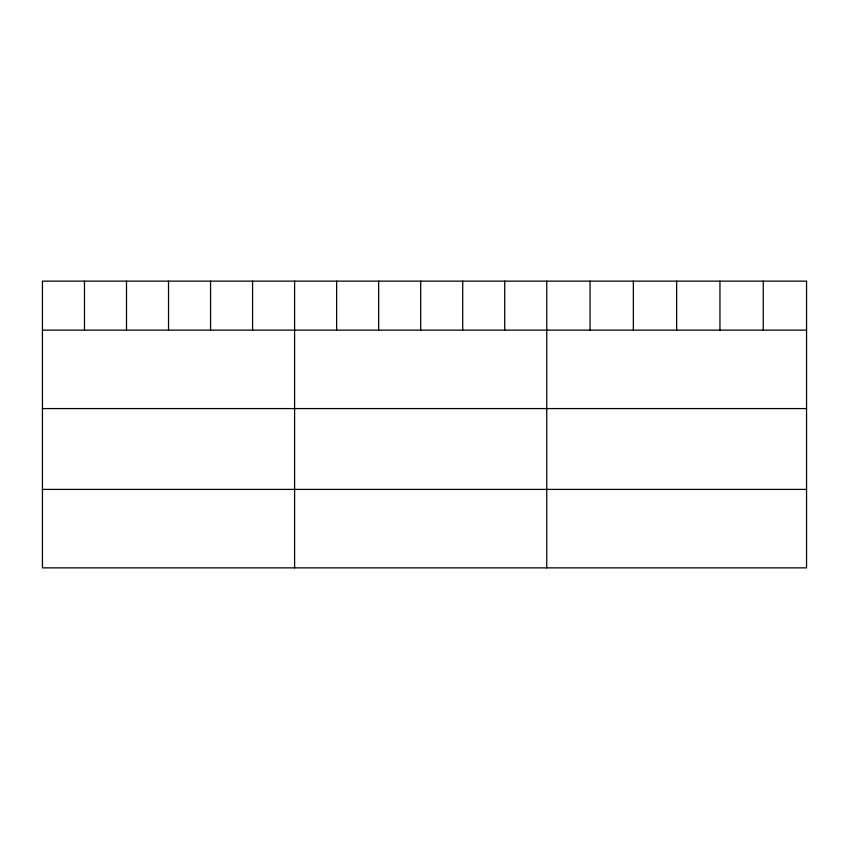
<?xml version="1.0" encoding="UTF-8"?>
<svg xmlns="http://www.w3.org/2000/svg" width="849" height="849" viewBox="0 0 849 849"><rect width="100%" height="100%" fill="white"/><g stroke="black" fill="none" stroke-linecap="round" stroke-linejoin="round"><path stroke-width="1.27" d="M806.55 330.123L806.55 567.864L42.45 567.864L42.45 281.136L806.55 281.136L806.55 330.123L42.45 330.123M42.45 408.581L806.55 408.581M42.45 489.406L806.55 489.406M763.251 281.136L763.251 330.123M719.952 281.136L719.952 330.123M676.653 281.136L676.653 330.123M633.354 281.136L633.354 330.123M590.055 281.136L590.055 330.123M546.756 281.136L546.756 567.864M504.731 281.136L504.731 330.123M462.705 281.136L462.705 330.123M420.679 281.136L420.679 330.123M378.654 281.136L378.654 330.123M336.628 281.136L336.628 330.123M294.603 281.136L294.603 567.864M252.578 281.136L252.578 330.123M210.552 281.136L210.552 330.123M168.527 281.136L168.527 330.123M126.501 281.136L126.501 330.123M84.475 281.136L84.475 330.123"/></g></svg>
